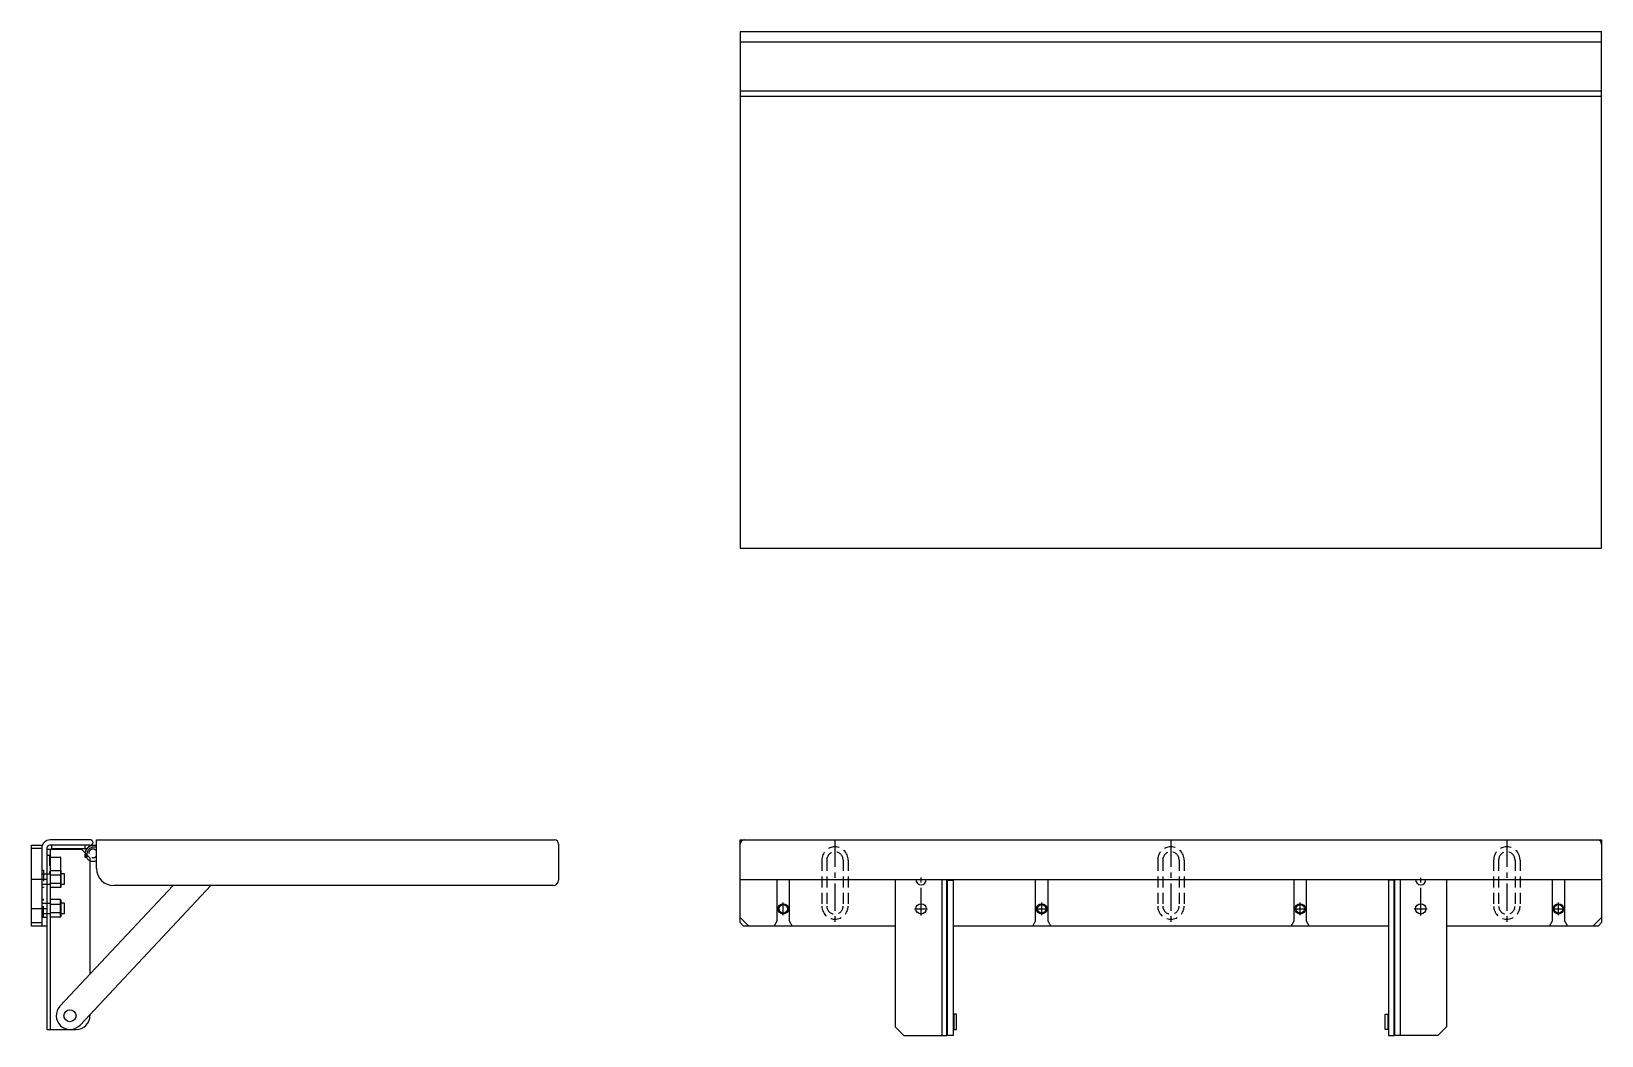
# Model space of a CAD drawing. Extents: x 0 to 911, y -8 to 1206.
# Drawn here: x 0 to 911, y 623 to 1206 of the extents above; entities that cross this region are included whole.
import ezdxf

# ---------------------------------------------------------------- set-up
doc = ezdxf.new("R2010")
doc.units = 0
doc.header["$LTSCALE"] = 0.5
doc.linetypes.add('CENTER', pattern=[50.8, 31.75, -6.35, 6.35, -6.35])
doc.linetypes.add('DASHED', pattern=[19.05, 12.7, -6.35])
for name, color, linetype in [('MSM_CENTER', 1, 'CENTER'), ('MSM_CONTINUOUS', 7, 'CONTINUOUS'), ('MSM_DASHED', 4, 'DASHED'), ('MSM_NARROW', 5, 'CONTINUOUS')]:
    doc.layers.add(name, color=color, linetype=linetype)

msp = doc.modelspace()

# ---------------------------------------------------------------- linework, layer by layer
at = {"layer": 'MSM_CENTER'}
for p, q in [((466.4, 736.69), (466.4, 686.29)), ((661.4, 736.69), (661.4, 686.29)), ((856.4, 736.69), (856.4, 686.29)), ((9, 713.49), (0, 713.49)), ((516.4, 692.74), (516.4, 714.65)), ((806.4, 692.74), (806.4, 714.43)), ((9, 696.49), (0, 696.49)), ((436.4, 692.75), (436.4, 700.24)), ((512.65, 696.49), (520.15, 696.49)), ((582.65, 696.49), (590.14, 696.49)), ((586.4, 692.75), (586.4, 700.24)), ((732.65, 696.49), (740.14, 696.49)), ((736.4, 692.75), (736.4, 700.24)), ((802.65, 696.49), (810.15, 696.49)), ((882.65, 696.49), (890.14, 696.49)), ((886.4, 692.75), (886.4, 700.24))]:
    msp.add_line(p, q, dxfattribs=at)
at = {"layer": 'MSM_CONTINUOUS'}
for p, q in [((411.4, 1205.74), (911.4, 1205.74)), ((411.4, 1205.74), (411.4, 905.74)), ((911.4, 905.74), (911.4, 1205.74)), ((411.4, 1199.74), (911.4, 1199.74)), ((411.4, 1171.24), (911.4, 1171.24)), ((411.4, 1168.24), (911.4, 1168.24)), ((411.4, 905.74), (911.4, 905.74)), ((0, 686.49), (0, 733.49)), ((0, 733.49), (6, 733.49)), ((6, 731.49), (0, 731.49)), ((6, 733.49), (6, 686.49)), ((9, 731.89), (9, 626.49)), ((9, 731.13), (29, 731.13)), ((34.2, 733.49), (10.6, 733.49)), ((34.4, 736.49), (10.8, 736.49)), ((11, 626.49), (11, 731.13)), ((11.8, 731.29), (11.8, 733.49)), ((32.01, 731.29), (11.8, 731.29)), ((29, 731.13), (34, 726.13)), ((30.95, 733.49), (30.95, 731.29)), ((37.8, 733.29), (36.2, 733.29)), ((37.8, 719.99), (37.8, 736.49)), ((37.8, 736.49), (303.6, 736.49)), ((306, 734.09), (306, 713.19)), ((411.4, 736.49), (911.4, 736.49)), ((411.4, 688.49), (411.4, 736.49)), ((411.44, 734.54), (411.4, 734.49)), ((413.4, 736.49), (413.36, 736.45)), ((909.44, 736.45), (909.4, 736.49)), ((911.4, 734.49), (911.36, 734.54)), ((911.4, 736.49), (911.4, 688.49)), ((10.87, 726.49), (16.67, 726.49)), ((16.87, 726.29), (16.87, 718.83)), ((34, 726.13), (34, 658.56)), ((11, 718.85), (16.8, 718.85)), ((11, 716.25), (16.8, 716.25)), ((11, 711.44), (16.8, 711.44)), ((16.8, 718.85), (16.8, 708.85)), ((19.2, 716.85), (16.8, 716.85)), ((17, 718.65), (17, 709.05)), ((19.2, 710.85), (19.2, 716.85)), ((411.4, 713.49), (911.4, 713.49)), ((432.9, 689.49), (432.9, 713.49)), ((439.9, 713.49), (439.9, 689.49)), ((501.4, 713.49), (501.4, 627.95)), ((528.4, 713.49), (528.4, 622.95)), ((531.4, 622.95), (531.4, 713.49)), ((531.8, 622.95), (531.8, 713.14)), ((531.8, 713.14), (535, 713.14)), ((535, 713.14), (535, 622.95)), ((582.9, 689.49), (582.9, 713.49)), ((589.9, 713.49), (589.9, 689.49)), ((732.9, 689.49), (732.9, 713.49)), ((739.9, 713.49), (739.9, 689.49)), ((791, 713.14), (787.8, 713.14)), ((787.8, 713.14), (787.8, 622.95)), ((791, 622.95), (791, 713.14)), ((791.4, 622.95), (791.4, 713.49)), ((794.4, 713.49), (794.4, 622.95)), ((821.4, 713.49), (821.4, 627.95)), ((882.9, 689.49), (882.9, 713.49)), ((889.9, 713.49), (889.9, 689.49)), ((16.8, 708.85), (11, 708.85)), ((16.8, 701.85), (11, 701.85)), ((82.28, 709.99), (16.56, 639.97)), ((16.8, 710.85), (19.2, 710.85)), ((16.8, 691.85), (16.8, 701.85)), ((104.22, 709.99), (28.22, 629.02)), ((302.8, 709.99), (47.8, 709.99)), ((11, 699.25), (16.8, 699.25)), ((11, 694.44), (16.8, 694.44)), ((19.2, 699.85), (16.8, 699.85)), ((16.8, 693.85), (19.2, 693.85)), ((17, 701.65), (17, 692.05)), ((19.2, 693.85), (19.2, 699.85)), ((0, 688.49), (6, 688.49)), ((9, 686.49), (0, 686.49)), ((9, 691.49), (6, 691.49)), ((11, 691.85), (16.8, 691.85)), ((411.4, 691.49), (416.4, 686.49)), ((413.4, 686.49), (411.4, 688.49)), ((501.4, 686.49), (413.4, 686.49)), ((431.17, 686.49), (432.9, 689.49)), ((439.9, 689.49), (441.63, 686.49)), ((787.8, 686.49), (535, 686.49)), ((581.17, 686.49), (582.9, 689.49)), ((589.9, 689.49), (591.63, 686.49)), ((731.17, 686.49), (732.9, 689.49)), ((739.9, 689.49), (741.63, 686.49)), ((909.4, 686.49), (821.4, 686.49)), ((881.17, 686.49), (882.9, 689.49)), ((889.9, 689.49), (891.63, 686.49)), ((911.4, 691.49), (906.4, 686.49)), ((911.4, 688.49), (909.4, 686.49)), ((34, 635.17), (34, 634.49)), ((531.8, 633.95), (531.4, 633.95)), ((535.4, 633.95), (535, 633.95)), ((537, 635.45), (535.4, 635.45)), ((535.4, 635.45), (535.4, 626.45)), ((537, 626.45), (537, 635.45)), ((785.8, 626.45), (785.8, 635.45)), ((785.8, 635.45), (787.4, 635.45)), ((787.4, 635.45), (787.4, 626.45)), ((787.4, 633.95), (787.8, 633.95)), ((791, 633.95), (791.4, 633.95)), ((9, 626.49), (26, 626.49)), ((501.4, 627.95), (506.4, 622.95)), ((506.4, 622.95), (531.4, 622.95)), ((531.8, 627.95), (531.4, 627.95)), ((535, 622.95), (531.8, 622.95)), ((535.4, 627.95), (535, 627.95)), ((535.4, 626.45), (537, 626.45)), ((787.4, 626.45), (785.8, 626.45)), ((787.4, 627.95), (787.8, 627.95)), ((787.8, 622.95), (791, 622.95)), ((791, 627.95), (791.4, 627.95)), ((816.4, 622.95), (791.4, 622.95)), ((821.4, 627.95), (816.4, 622.95))]:
    msp.add_line(p, q, dxfattribs=at)
for centre, radius in [((436.4, 696.49), 2.46), ((516.4, 696.49), 3), ((586.4, 696.49), 2.46), ((736.4, 696.49), 2.46), ((806.4, 696.49), 3), ((886.4, 696.49), 2.46), ((22.39, 634.49), 3.5)]:
    msp.add_circle(centre, radius, dxfattribs=at)
for centre, radius, start, end in [((10.8, 731.69), 4.8, 90, 180), ((10.6, 731.89), 1.6, 90, 180), ((35.8, 728.69), 4.6, 87.56009, 177.1271), ((34.3, 734.99), 1.5, 266.18593, 86.18593), ((36.2, 728.29), 5, 90, 92.34027), ((303.6, 734.09), 2.4, 360, 90), ((413.8, 734.09), 2.4, 90, 180), ((909, 734.09), 2.4, 0, 90), ((16.67, 726.29), 0.2, 360, 90), ((35.8, 728.69), 4.6, 246.96432, 295.77146), ((16.8, 718.65), 0.2, 0.00001, 89.99999), ((47.8, 719.99), 10, 180, 270), ((302.8, 713.19), 3.2, 270, 360), ((516.4, 713.49), 3, 180, 0), ((806.4, 713.49), 3, 180, 0), ((16.8, 709.05), 0.2, 270.00004, 0.00004), ((16.8, 701.65), 0.2, 0.00001, 89.99999), ((16.8, 692.05), 0.2, 270.00004, 0.00004), ((22.39, 634.49), 8, 136.81658, 316.81658), ((26, 634.49), 8, 270, 0)]:
    msp.add_arc(centre, radius, start, end, dxfattribs=at)
at = {"layer": 'MSM_DASHED'}
for p, q in [((37.8, 732.29), (36.2, 732.29)), ((9, 727.74), (10.6, 727.74)), ((10.6, 727.74), (10.6, 716.85)), ((10.6, 727.59), (10.87, 727.59)), ((10.87, 727.59), (10.87, 716.85)), ((31.2, 726.29), (31.2, 728.29)), ((32.2, 726.29), (31.2, 726.29)), ((32.2, 728.29), (32.2, 726.29)), ((458.75, 724.84), (458.75, 698.14)), ((461.65, 724.84), (461.65, 698.14)), ((471.15, 724.84), (471.15, 698.14)), ((474.05, 724.84), (474.05, 698.14)), ((653.75, 724.84), (653.75, 698.14)), ((656.65, 724.84), (656.65, 698.14)), ((666.15, 724.84), (666.15, 698.14)), ((669.05, 724.84), (669.05, 698.14)), ((848.75, 724.84), (848.75, 698.14)), ((851.65, 724.84), (851.65, 698.14)), ((861.15, 724.84), (861.15, 698.14)), ((864.05, 724.84), (864.05, 698.14)), ((6, 718.89), (6.93, 718.89)), ((6, 716.85), (11, 716.85)), ((6.93, 718.89), (6.93, 708.8)), ((6, 710.85), (11, 710.85)), ((6.93, 708.8), (6, 708.8)), ((6.93, 701.89), (6, 701.89)), ((6.93, 691.8), (6.93, 701.89)), ((6, 699.85), (11, 699.85)), ((6, 693.85), (11, 693.85)), ((6, 691.8), (6.93, 691.8))]:
    msp.add_line(p, q, dxfattribs=at)
for centre, radius, start, end in [((36.2, 728.29), 5, 92.34027, 180), ((36.2, 728.29), 4, 90, 180), ((35.8, 728.69), 2.5, 36.8699, 323.1301), ((466.4, 724.84), 7.65, 0, 180), ((466.4, 724.84), 4.75, 0, 180), ((661.4, 724.84), 7.65, 0, 180), ((661.4, 724.84), 4.75, 0, 180), ((856.4, 724.84), 7.65, 0, 180), ((856.4, 724.84), 4.75, 0, 180), ((35.8, 728.69), 4.6, 177.1271, 246.96432), ((466.4, 698.14), 7.65, 180, 360), ((466.4, 698.14), 4.75, 180, 0), ((661.4, 698.14), 7.65, 180, 360), ((661.4, 698.14), 4.75, 180, 0), ((856.4, 698.14), 7.65, 180, 360), ((856.4, 698.14), 4.75, 180, 0)]:
    msp.add_arc(centre, radius, start, end, dxfattribs=at)
at = {"layer": 'MSM_NARROW'}
for centre in [(436.4, 696.49), (586.4, 696.49), (736.4, 696.49), (886.4, 696.49)]:
    msp.add_circle(centre, 3, dxfattribs=at)

doc.saveas('drawing.dxf')
